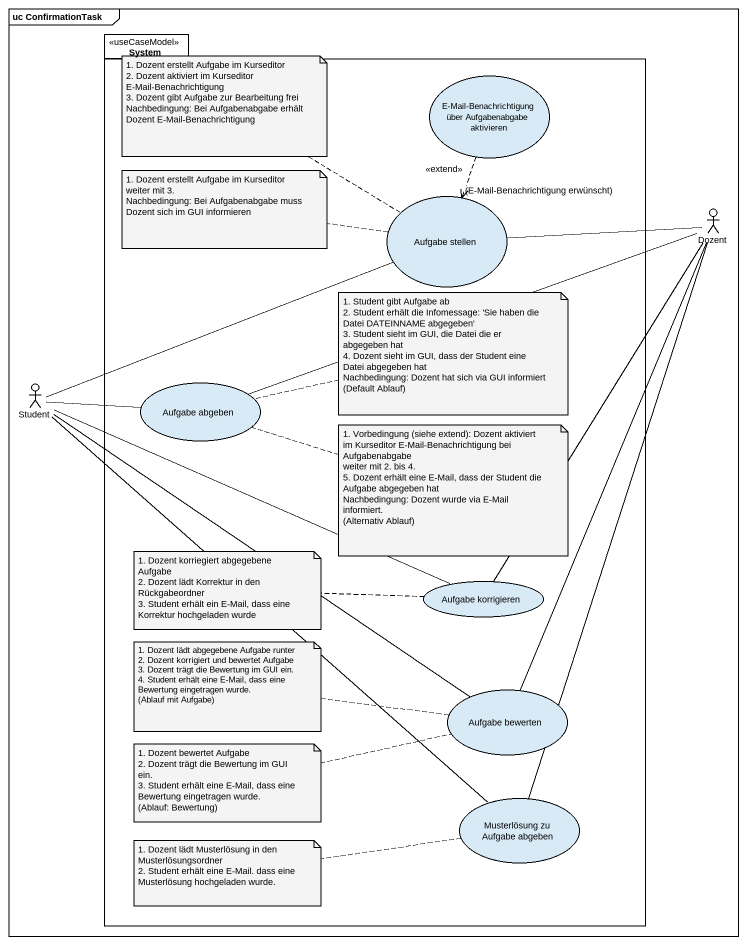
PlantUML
@startuml
mainframe uc ConfirmationTask
package System <<useCaseModel>> {
  usecase "E-Mail-Benachrichtigung über Aufgabenabgabe aktivieren" as E_Mail_Benachrichtigung
  usecase "Aufgabe stellen" as Aufgabe_stellen
  usecase "Aufgabe abgeben" as Aufgabe_abgeben
  usecase "Aufgabe korrigieren" as Aufgabe_korrigieren
  usecase "Aufgabe bewerten" as Aufgabe_bewerten
  usecase "Musterlösung zu Aufgabe abgeben" as Musterlösung_zu_Aufgabe
}
actor Dozent
actor Student
E_Mail_Benachrichtigung ..> Aufgabe_stellen : <<extend>>\n(E-Mail-Benachrichtigung erwünscht)
Aufgabe_stellen -left- Student
Dozent -left- Aufgabe_stellen
Aufgabe_abgeben -right- Dozent
Aufgabe_abgeben -left- Student
Aufgabe_korrigieren -up- Dozent
Aufgabe_korrigieren -left- Student
Aufgabe_bewerten -up- Dozent
Aufgabe_bewerten -up- Student
Musterlösung_zu_Aufgabe -up- Dozent
Musterlösung_zu_Aufgabe -up- Student
note top of Aufgabe_stellen
  1. Dozent erstellt Aufgabe im Kurseditor
  2. Dozent aktiviert im Kurseditor E-Mail-Benachrichtigung
  3. Dozent gibt Aufgabe zur Bearbeitung frei
  Nachbedingung: Bei Aufgabenabgabe erhält Dozent E-Mail-Benachrichtigung
end note
note left of Aufgabe_stellen
  1. Dozent erstellt Aufgabe im Kurseditor
  weiter mit 3.
  Nachbedingung: Bei Aufgabenabgabe muss Dozent sich im GUI informieren
end note
note right of Aufgabe_abgeben
  1. Student gibt Aufgabe ab
  2. Student erhält die Infomessage: 'Sie haben die Datei DATEINNAME abgegeben'
  3. Student sieht im GUI, die Datei die er abgegeben hat
  4. Dozent sieht im GUI, dass der Student eine Datei abgegeben hat
  Nachbedingung: Dozent hat sich via GUI informiert
  (Default Ablauf)
end note
note right of Aufgabe_abgeben
  1. Vorbedingung (siehe extend): Dozent aktiviert im Kurseditor E-Mail-Benachrichtigung bei Aufgabenabgabe
  weiter mit 2. bis 4.
  5. Dozent erhält eine E-Mail, dass der Student die Aufgabe abgegeben hat
  Nachbedingung: Dozent wurde via E-Mail informiert.
  (Alternativ Ablauf)
end note
note left of Aufgabe_korrigieren
  1. Dozent korriegiert abgegebene Aufgabe
  2. Dozent lädt Korrektur in den Rückgabeordner
  3. Student erhält ein E-Mail, dass eine Korrektur hochgeladen wurde
end note
note left of Aufgabe_bewerten
  1. Dozent lädt abgegebene Aufgabe runter
  2. Dozent korrigiert und bewertet Aufgabe
  3. Dozent trägt die Bewertung im GUI ein.
  4. Student erhält eine E-Mail, dass eine Bewertung eingetragen wurde.
  (Ablauf mit Aufgabe)
end note
note left of Aufgabe_bewerten
  1. Dozent bewertet Aufgabe
  2. Dozent trägt die Bewertung im GUI ein.
  3. Student erhält eine E-Mail, dass eine Bewertung eingetragen wurde.
  (Ablauf: Bewertung)
end note
note left of Musterlösung_zu_Aufgabe
  1. Dozent lädt Musterlösung in den Musterlösungsordner
  2. Student erhält eine E-Mail. dass eine Musterlösung hochgeladen wurde.
end note
@enduml
